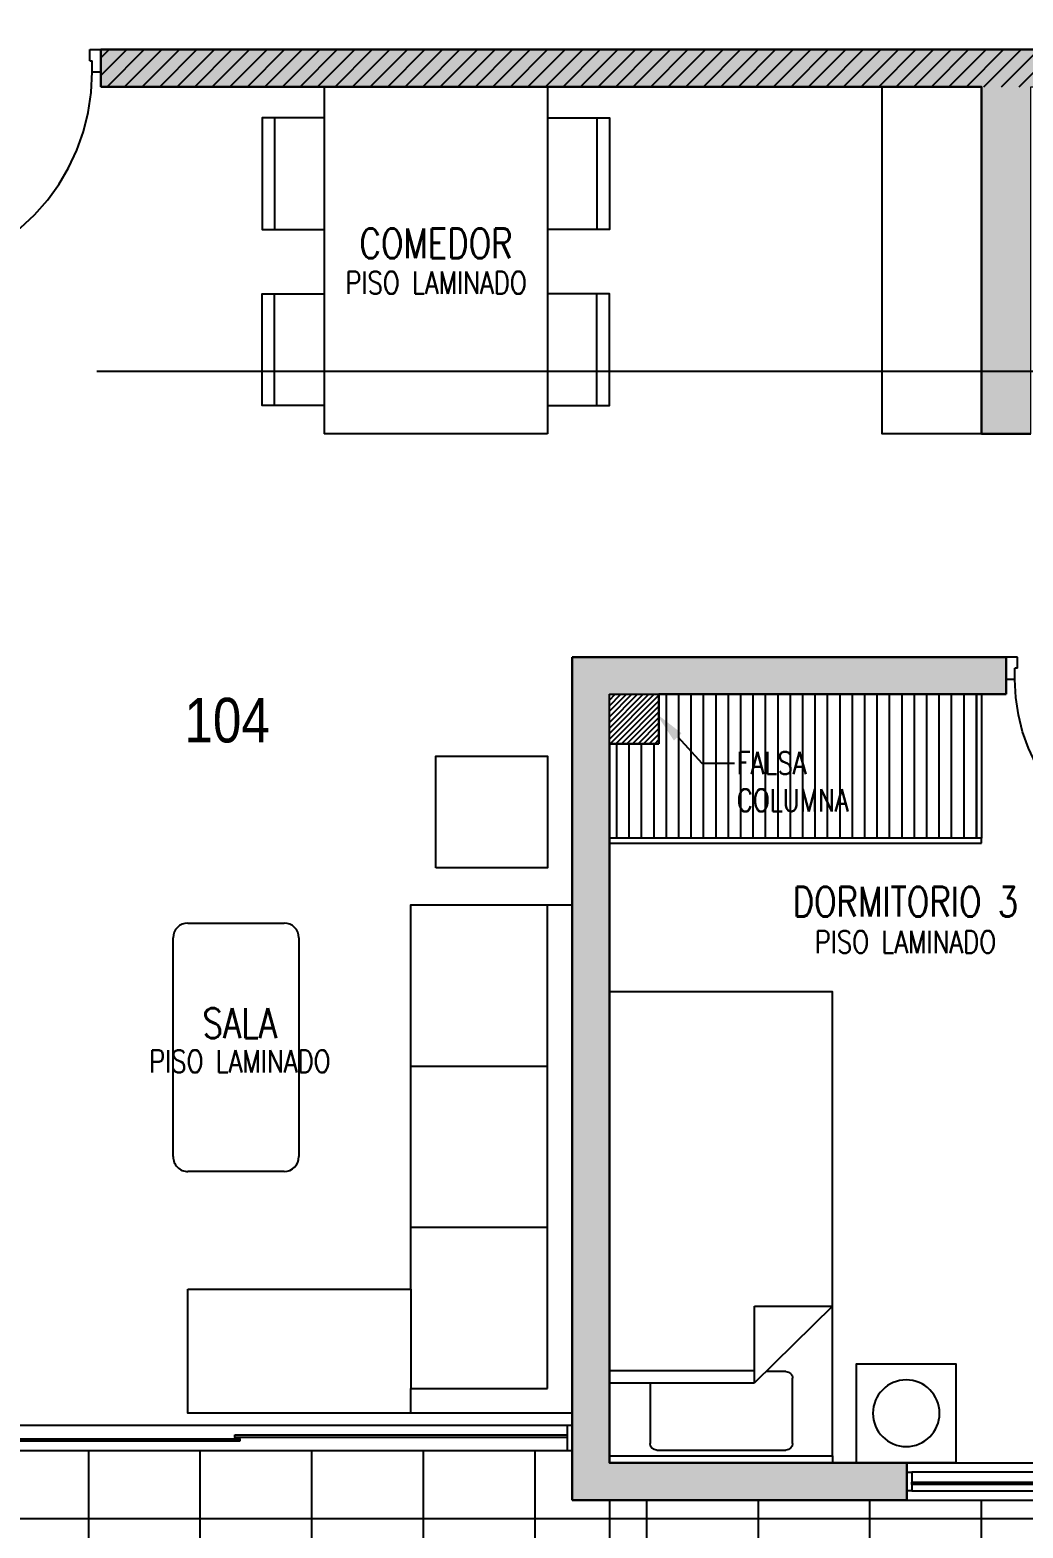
# Model space of a CAD drawing. Header units: millimetres. Extents: x 98 to 155, y -181 to 127.
# Drawn here: x 114.41 to 118.41, y 109.62 to 115.67 of the extents above; entities that cross this region are included whole.
import ezdxf
from ezdxf import colors
from ezdxf.entities.mleader import LeaderData, LeaderLine
from ezdxf.enums import TextEntityAlignment as Align
from ezdxf.math import Vec2, Vec3

# ---------------------------------------------------------------- set-up
doc = ezdxf.new("R2010")
doc.units = ezdxf.units.MM
doc.header["$LTSCALE"] = 15
for name, pattern in [('CENTER', [2, 1.25, -0.25, 0.25, -0.25]), ('HIDDEN2', [0.1875, 0.125, -0.0625]), ('X-REF_DP_Arquitectura$0$HIDDEN', [0.375, 0.25, -0.125])]:
    doc.linetypes.add(name, pattern=pattern)
doc.layers.get('0').update_dxf_attribs({"color": 250})
for name, color, linetype in [('A-CORTE', 250, 'CENTER'), ('A-HATCH', 250, 'Continuous'), ('A-MOBILIARIO', 250, 'Continuous'), ('A-MURO BAJO', 250, 'Continuous'), ('A-NUMERACIONDEP', 251, 'Continuous'), ('A-TEXTO-ACABADO PISO', 250, 'Continuous'), ('A_50_TextoAmbiente', 252, 'Continuous'), ('A_50_TextoIndicaciones', 250, 'Continuous'), ('A_50_Vigas', 250, 'X-REF_DP_Arquitectura$0$HIDDEN'), ('A_60_HatchEstructuras', 250, 'Continuous'), ('DLP_MOBILIARIO FIJO', 250, 'Continuous'), ('MURO CF 120', 250, 'Continuous')]:
    doc.layers.add(name, color=color, linetype=linetype)
doc.layers.add('A-MUROS', color=252, linetype='Continuous', lineweight=30)
doc.layers.add('A_20_Estructuras', color=250, linetype='Continuous', lineweight=18)
doc.styles.add('R80', font='ARIALN.TTF', dxfattribs={"height": 2.03})
doc.styles.add('ROMANS', font='romans.shx', dxfattribs={"width": 0.8})

# ---------------------------------------------------------------- blocks, each defined once
blk = doc.blocks.new('ESTRUC_P1')
at = {"layer": 'A_60_HatchEstructuras'}
h = blk.add_hatch(color=256, dxfattribs=at)
h.dxf.hatch_style = 1
h.paths.add_polyline_path([(21.1, -4.925), (21.525, -4.925), (21.525, -4.775), (19.25, -4.775), (19.25, -4.925), (20.9, -4.925), (20.9, -6.175), (18.5, -6.175), (18.5, -4.775), (18.35, -4.775), (18.35, -6.175), (15.45, -6.175), (15.45, -4.775), (15.25, -4.775), (15.25, -6.175), (11.7, -6.175), (11.7, -6.325), (21.1, -6.325)])
h.paths.add_polyline_path([(21.7, -7.525), (11.7, -7.525), (11.7, -7.675), (15.25, -7.675), (15.25, -9.075), (15.45, -9.075), (15.45, -7.675), (18.8, -7.675), (18.8, -9.075), (18.95, -9.075), (18.95, -7.675), (21.5, -7.675), (21.5, -8.925), (19.7, -8.925), (19.7, -9.075), (21.7, -9.075)])
h = blk.add_hatch(color=256, dxfattribs=at)
h.dxf.hatch_style = 1
h.paths.add_polyline_path([(15.35, -9.975), (13.6, -9.975), (13.6, -13.375), (14.95, -13.375), (14.95, -13.225), (13.75, -13.225), (13.75, -10.125), (15.35, -10.125)])
h.paths.add_polyline_path([(16.3, -9.975), (16.15, -9.975), (16.15, -13.375), (16.3, -13.375)])
h.paths.add_polyline_path([(18.85, -9.975), (17.1, -9.975), (17.1, -10.125), (18.7, -10.125), (18.7, -13.225), (17.5, -13.225), (17.5, -13.375), (18.85, -13.375)])
at = {"layer": 'A_20_Estructuras'}
for points in [[(21.7, -7.525), (11.7, -7.525), (11.7, -7.675), (15.25, -7.675), (15.25, -9.075), (15.45, -9.075), (15.45, -7.675), (18.8, -7.675), (18.8, -9.075), (18.95, -9.075), (18.95, -7.675), (21.5, -7.675), (21.5, -8.925), (19.7, -8.925), (19.7, -9.075), (21.7, -9.075)], [(15.35, -9.975), (13.6, -9.975), (13.6, -13.375), (14.95, -13.375), (14.95, -13.225), (13.75, -13.225), (13.75, -10.125), (15.35, -10.125)]]:
    blk.add_lwpolyline(points, close=True, dxfattribs=at)
at = {"layer": 'A_50_Vigas'}
blk.add_line((14.95, -13.375), (16.15, -13.375), dxfattribs=at)
blk.add_lwpolyline([(13.75, -13.375), (13.75, -13.85), (10.8, -13.85)], dxfattribs=at)
blk = doc.blocks.new('A$C72FD42DB')
for p, q in [((0.3255, 1.4, 0), (1.2255, 1.4, 0)), ((0.3255, 0), (0.3255, 1.4, 0)), ((1.2255, 0), (1.2255, 1.4, 0)), ((0.3255, 0), (1.2255, 0))]:
    blk.add_line(p, q)
for points in [[(0.3255, 1.285), (0.0755, 1.285), (0.0755, 0.835), (0.3255, 0.835)], [(0.1255, 1.285), (0.1255, 0.835)], [(1.2255, 1.285), (1.4755, 1.285), (1.4755, 0.835), (1.2255, 0.835)], [(1.4255, 1.285), (1.4255, 0.835)], [(0.3255, 0.125), (0.0755, 0.125), (0.0755, 0.575), (0.3255, 0.575)], [(0.1255, 0.125), (0.1255, 0.575)], [(1.2255, 0.125), (1.4755, 0.125), (1.4755, 0.575), (1.2255, 0.575)], [(1.4255, 0.125), (1.4255, 0.575)]]:
    blk.add_lwpolyline(points)
blk = doc.blocks.new('1 PLAZA')
for p, q in [((-0.2592, -0.0513), (0.2619, -0.0513)), ((-0.2859, -0.3221), (-0.2859, -0.0781)), ((0.2887, -0.0781), (0.2887, -0.3415)), ((-0.45, -0.3221), (0.1356, -0.3221)), ((0.45, -0.6318), (0.1356, -0.3221)), ((0.1356, -0.3221), (0.1356, -0.6318)), ((0.1356, -0.371), (-0.45, -0.371)), ((0.2619, -0.3683), (0.1825, -0.3683)), ((0.1356, -0.6318), (0.45, -0.6318))]:
    blk.add_line(p, q)
at = {"extrusion": (4.49068e-08, -3.60286e-08, 1), "elevation": 0}
blk.add_lwpolyline([(-0.45, -0.0287), (0.45, -0.0287), (0.45, 0), (-0.45, 0)], close=True, dxfattribs=at)
blk.add_lwpolyline([(-0.45, -1.9), (-0.45, -0.0287), (0.45, -0.0287), (0.45, -1.9)], close=True)
for centre, start, end in [((-0.2592, -0.0781), 90, 180), ((0.2619, -0.0781), 0, 90), ((0.2619, -0.3415), 270, 0)]:
    blk.add_arc(centre, 0.0267, start, end)
blk = doc.blocks.new('VELADOR')
blk.add_lwpolyline([(0, 0.4), (0, 0), (0.4, 0), (0.4, 0.4)], close=True)
blk.add_circle((0.2, 0.2), 0.1344)
blk = doc.blocks.new('*U144')
for p, q in [((0.01, 0.755), (0.01, 0.8)), ((0.1, 0.765), (0.1, 0.8)), ((0.055, 0.755), (0.01, 0.755)), ((0.1, 0.765), (0.055, 0.765)), ((0.055, 0.755), (0.055, 0.765)), ((0.055, 0.045), (0.01, 0.045)), ((0.01, 0.045), (0.01, 0)), ((0.055, 0.045), (0.055, 0.035)), ((0.1, 0.035), (0.055, 0.035)), ((0.1, 0.035), (0.1, 0))]:
    blk.add_line(p, q)
blk.add_lwpolyline([(0.83, 0.07), (0.83, 0.035), (0.1, 0.035), (0.1, 0.07)], close=True)
at = {"linetype": 'HIDDEN2'}
blk.add_arc((0.0996, 0.034), 0.731, 2.23015, 89.96723, dxfattribs=at)
blk = doc.blocks.new('VP.120')
at = {"layer": 'A-MURO BAJO'}
for p, q in [((0, 0), (1.2, 0)), ((0, -0.15), (1.2, -0.15))]:
    blk.add_line(p, q, dxfattribs=at)
at = {"layer": 'DLP_MOBILIARIO FIJO', "color": 251}
for p, q in [((0.02, -0.0375), (1.18, -0.0375)), ((1.18, -0.1125), (0.02, -0.1125))]:
    blk.add_line(p, q, dxfattribs=at)
at = {"layer": 'DLP_MOBILIARIO FIJO', "color": 6}
for points in [[(0, -0.1125), (0.02, -0.1125), (0.02, -0.0375), (0, -0.0375)], [(1.2, -0.1125), (1.18, -0.1125), (1.18, -0.0375), (1.2, -0.0375)]]:
    blk.add_lwpolyline(points, close=True, dxfattribs=at)
at = {"layer": 'DLP_MOBILIARIO FIJO', "elevation": 0}
for points in [[(0.61, -0.0625), (0.02, -0.0625), (0.02, -0.0725), (0.61, -0.0725)], [(0.59, -0.0875), (1.18, -0.0875), (1.18, -0.0775), (0.59, -0.0775)]]:
    blk.add_lwpolyline(points, close=True, dxfattribs=at)
blk = doc.blocks.new('*U145')
for p, q in [((0.01, 0.855), (0.01, 0.9)), ((0.055, 0.855), (0.01, 0.855)), ((0.1, 0.865), (0.055, 0.865)), ((0.055, 0.855), (0.055, 0.865)), ((0.1, 0.865), (0.1, 0.9)), ((0.055, 0.045), (0.01, 0.045)), ((0.01, 0.045), (0.01, 0)), ((0.055, 0.045), (0.055, 0.035)), ((0.1, 0.035), (0.055, 0.035)), ((0.1, 0.035), (0.1, 0))]:
    blk.add_line(p, q)
blk.add_lwpolyline([(0.93, 0.07), (0.93, 0.035), (0.1, 0.035), (0.1, 0.07)], close=True)
at = {"linetype": 'HIDDEN2'}
blk.add_arc((0.0995, 0.0339), 0.8311, 2.23015, 89.96723, dxfattribs=at)
blk = doc.blocks.new('SOFA SEC')
for p, q in [((0, 0.65), (0.1, 0.65)), ((0.1, 0.65), (0.1, 0.1)), ((0.5, 0.65), (0.1, 0.65)), ((0.75, 0.65), (0.75, 0.1)), ((1.4, 0.65), (1.4, 0.1)), ((0.1, 0.1), (2.05, 0.1))]:
    blk.add_line(p, q)
blk.add_lwpolyline([(0.5, 1.55), (0.5, 0.65), (2.05, 0.65), (2.05, 0), (0, 0), (0, 1.55)], close=True)
blk = doc.blocks.new('MESA CENTRO')
for p, q in [((-0.1937, 0), (0.1937, 0)), ((-0.2537, -0.9421), (-0.2537, -0.06)), ((0.2537, -0.06), (0.2537, -0.9421)), ((0.1937, -1.0021), (-0.1937, -1.0021))]:
    blk.add_line(p, q)
for centre, start, end in [((-0.1937, -0.06), 90, 180), ((0.1937, -0.06), 0, 90), ((-0.1937, -0.9421), 180, 270), ((0.1937, -0.9421), 270, 0)]:
    blk.add_arc(centre, 0.06, start, end)
blk = doc.blocks.new('_Dot')
at = {"color": 0, "linetype": 'ByBlock', "lineweight": -2}
blk.add_line((-0.5, 0), (-1, 0), dxfattribs=at)
at = {"color": 0, "linetype": 'ByBlock', "const_width": 0.5}
blk.add_lwpolyline([(-0.25, 0, 1), (0.25, 0, 1)], format="xyb", close=True, dxfattribs=at)
blk = doc.blocks.new('Cortes-Elev.')
at = {"layer": 'A-CORTE', "linetype": 'CENTER', "ltscale": 0.5}
blk.add_lwpolyline([(-1.966, 27.2284), (51.8601, 27.2284)], dxfattribs=at)

msp = doc.modelspace()

# ---------------------------------------------------------------- hatches: boundary and pattern name
at = {"layer": 'A-HATCH'}
h = msp.add_hatch(dxfattribs=at)
h.set_pattern_fill('ANSI31', color=256, scale=0.005)
h.set_pattern_definition([(45, (180.272899, 76.384965), (-0.01122532, 0.01122532), [])])
h.paths.add_polyline_path([(116.7432, 112.7866), (116.9432, 112.7866), (116.9432, 112.9866), (116.7432, 112.9866)])
h = msp.add_hatch(dxfattribs=at)
h.set_pattern_fill('_USER', color=256, scale=0.45, angle=0.00187, double=1, pattern_type=0)
h.set_pattern_definition([(0.002, (124.5437, 106.51273), (-1.5e-05, 0.45), []), (90.002, (124.5437, 106.51273), (-0.45, -1.5e-05), [])])
h.paths.add_polyline_path([(112.1431, 109.2615), (112.1441, 106.4625), (124.5442, 106.4625), (124.5431, 109.7374), (116.5932, 109.7366), (116.5932, 109.9366), (113.7932, 109.9366), (113.7932, 109.2616)])
at = {"layer": 'DLP_MOBILIARIO FIJO'}
h = msp.add_hatch(dxfattribs=at)
h.set_pattern_fill('_USER', color=256, scale=0.05, angle=270, pattern_type=0)
h.set_pattern_definition([(270, (118.223206, 112.406594), (0.05, -9e-18), [])])
h.paths.add_polyline_path([(118.2232, 112.4066), (118.2232, 112.9866), (116.9432, 112.9866), (116.9432, 112.7866), (116.7432, 112.7866), (116.7432, 112.4066)])
at = {"layer": 'MURO CF 120'}
h = msp.add_hatch(dxfattribs=at)
h.set_pattern_fill('_USER', color=256, scale=0.05, angle=45, style=0, pattern_type=0)
h.set_pattern_definition([(45, (281.643205, 61.46157), (-0.035355339, 0.035355339), [])])
h.paths.add_polyline_path([(121.6432, 115.5866), (114.6932, 115.5866), (114.6932, 115.4366), (121.6432, 115.4366)])
h.paths.add_polyline_path([(124.6932, 115.5866), (121.6432, 115.5866), (121.6432, 115.4366), (124.6932, 115.4366)])

# ---------------------------------------------------------------- linework, layer by layer
at = {"layer": 'A-MOBILIARIO', "elevation": 0}
msp.add_lwpolyline([(116.0432, 112.2866), (116.0432, 112.7366), (116.4932, 112.7366), (116.4932, 112.2866)], close=True, dxfattribs=at)
at = {"layer": 'A-MURO BAJO'}
for p, q in [((116.5732, 110.0366, 0), (113.8132, 110.0366, 0)), ((113.8132, 109.9366, 0), (116.5732, 109.9366, 0))]:
    msp.add_line(p, q, dxfattribs=at)
at = {"layer": 'A-MURO BAJO', "elevation": 0}
msp.add_lwpolyline([(118.2432, 114.0366), (117.8432, 114.0366), (117.8432, 115.4366), (118.2432, 115.4366)], close=True, dxfattribs=at)
at = {"layer": 'A-MUROS'}
for p, q in [((124.6932, 115.5866), (114.6932, 115.5866)), ((114.6932, 115.4366), (114.6932, 115.5866)), ((118.2432, 115.4366), (114.6932, 115.4366)), ((118.2432, 114.0366), (118.2432, 115.4366)), ((118.4432, 114.0366), (118.2432, 114.0366)), ((116.5932, 109.7366), (116.5932, 113.1366)), ((116.5932, 113.1366), (118.3432, 113.1366)), ((118.3432, 112.9866), (118.3432, 113.1366)), ((116.9432, 112.9866), (116.9432, 112.7866)), ((116.9432, 112.9866), (118.3432, 112.9866)), ((116.9432, 112.7866), (116.7432, 112.7866)), ((116.7432, 109.8866), (116.7432, 112.7866)), ((116.7432, 109.8866), (117.9432, 109.8866)), ((117.9432, 109.7366), (117.9432, 109.8866)), ((116.5932, 109.7366), (117.9432, 109.7366))]:
    msp.add_line(p, q, dxfattribs=at)
at = {"layer": 'DLP_MOBILIARIO FIJO'}
msp.add_lwpolyline([(116.7432, 112.9866), (118.2232, 112.9866), (118.2232, 112.4066), (116.7432, 112.4066)], close=True, dxfattribs=at)
at = {"layer": 'DLP_MOBILIARIO FIJO', "elevation": 0}
for points in [[(118.2232, 112.9866), (118.2432, 112.9866), (118.2432, 112.4066), (118.2232, 112.4066)], [(118.2432, 112.3866), (118.2432, 112.4066), (116.7432, 112.4066), (116.7432, 112.3866)], [(116.5932, 110.0366), (116.5732, 110.0366), (116.5732, 109.9366), (116.5932, 109.9366)], [(115.2532, 109.9741), (113.8132, 109.9741), (113.8132, 109.9841), (115.2532, 109.9841)], [(115.2332, 109.9991), (116.5732, 109.9991), (116.5732, 109.9891), (115.2332, 109.9891)]]:
    msp.add_lwpolyline(points, close=True, dxfattribs=at)

# ---------------------------------------------------------------- block references
msp.add_blockref('ESTRUC_P1', (102.9932, 123.1113))
at = {"xscale": -1, "rotation": 180}
msp.add_blockref('VP.120', (117.9432, 109.7366, 0), dxfattribs=at)
at = {"layer": 'A-CORTE'}
msp.add_blockref('Cortes-Elev.', (101.6432, 87.0616), dxfattribs=at)
at = {"layer": 'A-MOBILIARIO'}
for name, p, rotation in [('*U145', (113.7932, 115.5966, 0), 270), ('A$C72FD42DB', (116.8187, 115.4366, 0), 180), ('SOFA SEC', (116.5932, 110.0866, 0), 89.99956714789806), ('MESA CENTRO', (115.2379, 112.0637, 0), 359.9999774208889)]:
    msp.add_blockref(name, p, dxfattribs=dict(at, rotation=rotation))
at = {"layer": 'A-MOBILIARIO', "xscale": -1, "rotation": 90}
msp.add_blockref('*U144', (119.1432, 113.1466, 0), dxfattribs=at)
at = {"layer": 'A-MOBILIARIO', "extrusion": (4.49068e-08, 3.60286e-08, -1), "rotation": 180}
for name, p, zscale in [('1 PLAZA', (-117.1932, 109.8866, 0), -1.00000000000002), ('VELADOR', (-117.7403, 110.2866, 0), -1.000000000000018)]:
    msp.add_blockref(name, p, dxfattribs=dict(at, zscale=zscale))

# ---------------------------------------------------------------- texts
at = {"layer": 'A-TEXTO-ACABADO PISO', "char_height": 0.09, "attachment_point": 2, "rotation": 0.00002, "style": 'ROMANS'}
for width, insert in [(1.20225, (116.0445, 114.6914)), (1.20225, (117.937, 112.0328)), (1.034523, (115.2531, 111.5512, 0))]:
    msp.add_mtext_dynamic_manual_height_columns('PISO LAMINADO', width=width, gutter_width=12.5, heights=[0], dxfattribs=dict(at, insert=insert))
at = {"layer": 'A_50_TextoAmbiente', "style": 'ROMANS', "width": 0.8}
for s, p in [('COMEDOR', (116.0444, 114.7449)), ('DORMITORIO 3', (117.9368, 112.0897)), ('SALA', (115.2532, 111.6001, 0))]:
    msp.add_text(s, height=0.12, dxfattribs=at).set_placement(p, align=Align.CENTER)

# ---------------------------------------------------------------- leaders
at = {"layer": 'A-NUMERACIONDEP'}
ml = msp.add_multileader_mtext('Standard', dxfattribs=at)
ml.set_content('104', color=256, style='R80')
ml.set_leader_properties(color=256)
ml.set_arrow_properties(name='DOT')
ml.build(insert=Vec2(0, 0))
ml.multileader.update_dxf_attribs({"leader_type": 0, "has_text_frame": 1, "text_left_attachment_type": 2, "text_right_attachment_type": 2, "dogleg_length": 0.36, "arrow_head_size": 0.06, "scale": 0.06})
ctx = ml.context
ctx.base_point, ctx.scale, ctx.char_height, ctx.arrow_head_size, ctx.landing_gap_size, ctx.plane_origin = Vec3(114.9862, 112.8802), 0.06, 0.18, 0.06, 0.06, Vec3(113.6548, 112.8758)
ctx.left_attachment, ctx.right_attachment, ctx.text_align_type = 2, 2, 1
notes = []
notes.append((ctx, [(0, (1, 1, 0), (115.5096, 112.8802), (-1, 0), 0.0917, [(0, [(115.7962, 113.2291)], 0, [])])]))
ctx.mtext.insert, ctx.mtext.width, ctx.mtext.alignment, ctx.mtext.flow_direction = Vec3(115.2021, 112.9721), 0.461923, 2, 5
at = {"layer": 'A_50_TextoIndicaciones'}
ml = msp.add_multileader_mtext('Standard', dxfattribs=at)
ml.set_content('FALSA COLUMNA', color=256, style='ROMANS')
ml.set_leader_properties(color=7)
ml.build(insert=Vec2(0, 0))
ml.multileader.update_dxf_attribs({"dogleg_length": 1.3073, "arrow_head_size": 0.13, "scale": 0.1})
ctx = ml.context
ctx.base_point, ctx.scale, ctx.char_height, ctx.arrow_head_size, ctx.landing_gap_size, ctx.plane_origin = Vec3(117.2473, 112.7091), 0.1, 0.09, 0.13, 0.01, Vec3(117.0328, 111.7257)
notes.append((ctx, [(0, (1, 1, 0), (117.1166, 112.7091), (1, 0), 0.1307, [(0, [(116.9306, 112.9101)], 0, [])])]))
ctx.mtext.insert, ctx.mtext.width, ctx.mtext.defined_height, ctx.mtext.flow_direction = Vec3(117.2573, 112.7541), 0.532149, 0.5349, 5
for ctx, leaders in notes:
    for number, flags, end, landing, length, lines in leaders:
        leader = LeaderData()
        leader.index, (leader.has_last_leader_line, leader.has_dogleg_vector, leader.attachment_direction) = number, flags
        leader.last_leader_point, leader.dogleg_vector, leader.dogleg_length = Vec3(end), Vec3(landing), length
        for number, points, colour, breaks in lines:
            line = LeaderLine()
            line.index, line.vertices, line.color, line.breaks = number, Vec3.list(points), colors.encode_raw_color(colour), breaks
            leader.lines.append(line)
        ctx.leaders.append(leader)

doc.saveas('drawing.dxf')
